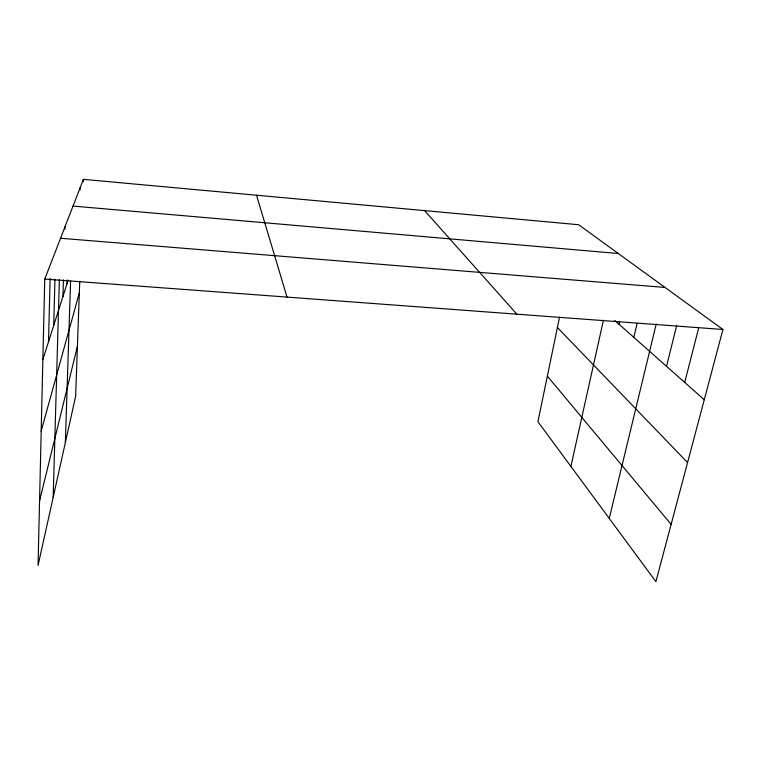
<?xml version="1.0" encoding="UTF-8"?>
<svg xmlns="http://www.w3.org/2000/svg" width="761" height="761" viewBox="0 0 761 761"><rect width="100%" height="100%" fill="white"/><g stroke="black" fill="none" stroke-linecap="round" stroke-linejoin="round"><path stroke-width="1.14" d="M559.544 317.128L537.932 421.708L655.896 581.651L722.95 329.494L578.645 224.733L83.377 179.349L44.747 279.087L38.05 565.423L75.634 396.31L79.743 281.275M48.514 341.784L50.112 278.402M53.708 325.48L54.954 279.22M53.165 497.409L59.377 279.668M62.944 296.495L63.439 279.934M64.961 229.09L65.027 226.721M67.063 283.549L67.177 279.991M65.341 442.617L70.602 280.647M80.086 190.022L80.162 187.653M83.301 181.689L83.377 179.349M570.902 466.407L603.435 320.191M619.073 324.319L619.606 321.998M633.827 337.38L637.071 323.596M609.247 518.403L656.229 323.967M39.562 500.938L77.422 346.322M666.522 366.317L676.71 325.432M684.691 382.403L698.684 328.01M41.189 431.021L79.325 292.88M42.863 359.515L68.109 280.267M44.747 279.087L722.95 329.494M60.557 238.26L665.047 287.458M73.027 206.079L618.274 253.508M614.755 320.486L704.267 399.734M557.404 327.506L687.563 462.574M424.619 210.616L516.862 314.179M547.359 376.115L671.126 524.358M256.514 195.216L287.021 297.094"/></g></svg>
